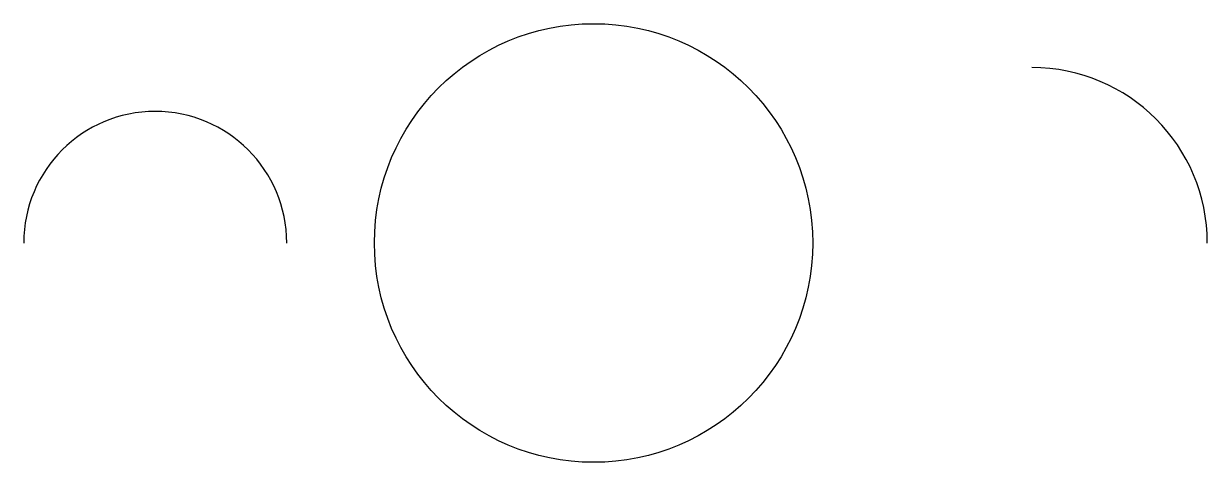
# Model space of a CAD drawing. Header units: metres. Extents: x -26 to 28, y -10 to 10.
import ezdxf

# ---------------------------------------------------------------- set-up
doc = ezdxf.new("R2010")
doc.units = ezdxf.units.M

msp = doc.modelspace()

# ---------------------------------------------------------------- linework, layer by layer
msp.add_circle((0, 0), 10)
for centre, radius, end in [((20, 0), 8, 90), ((-20, 0), 6, 180)]:
    msp.add_arc(centre, radius, 0, end)

doc.saveas('drawing.dxf')
